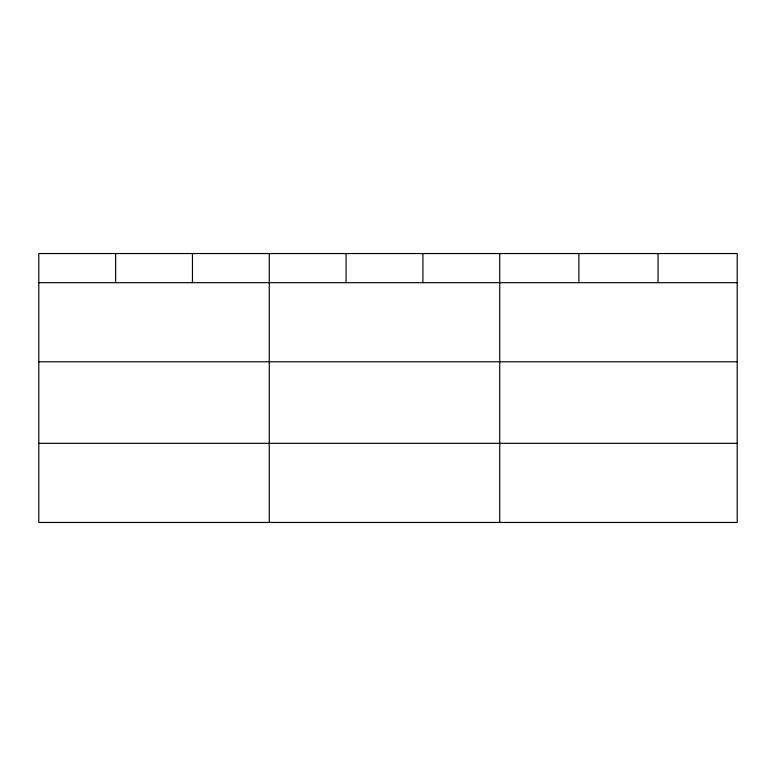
<?xml version="1.0" encoding="UTF-8"?>
<svg xmlns="http://www.w3.org/2000/svg" width="776" height="776" viewBox="0 0 776 776"><rect width="100%" height="100%" fill="white"/><g stroke="black" fill="none" stroke-linecap="round" stroke-linejoin="round"><path stroke-width="1.16" d="M737.2 361.8L737.2 253.548L38.8 253.548L38.8 522.452L737.2 522.452L737.2 361.8L38.8 361.8M38.8 282.677L737.2 282.677M38.8 443.329L737.2 443.329M658.048 253.548L658.048 282.677M578.896 253.548L578.896 282.677M499.744 253.548L499.744 522.452M422.92 253.548L422.92 282.677M346.096 253.548L346.096 282.677M269.272 253.548L269.272 522.452M192.448 253.548L192.448 282.677M115.624 253.548L115.624 282.677"/></g></svg>
